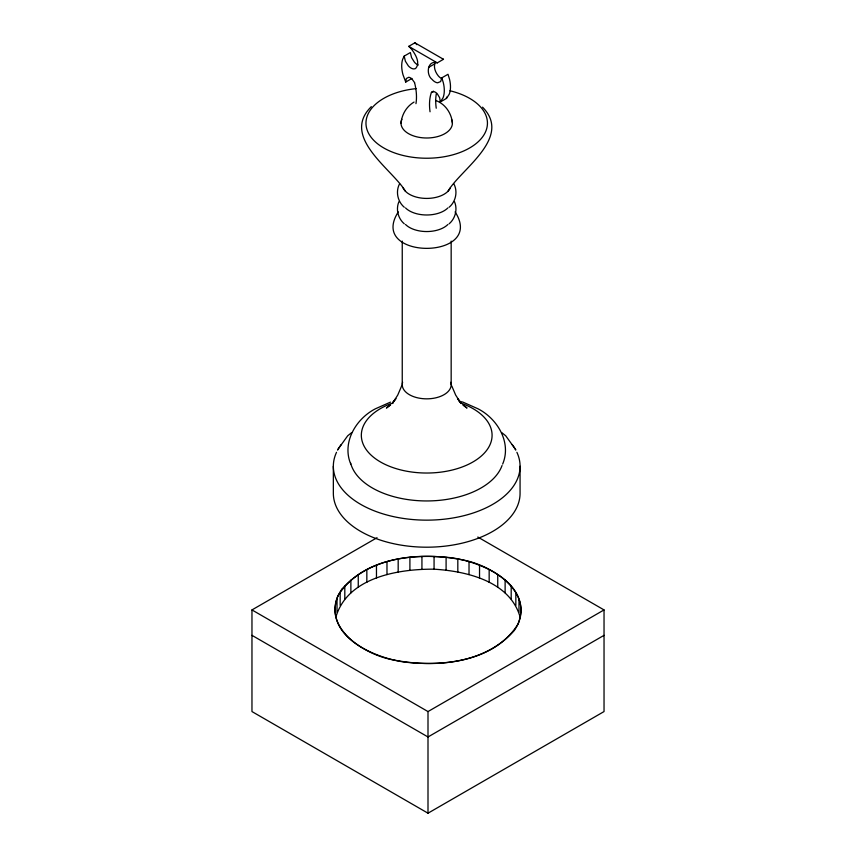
<?xml version="1.0" encoding="UTF-8"?>
<svg xmlns="http://www.w3.org/2000/svg" width="856" height="856" viewBox="0 0 856 856"><rect width="100%" height="100%" fill="white"/><g stroke="black" fill="none" stroke-linecap="round" stroke-linejoin="round"><path stroke-width="1.28" d="M418.306 65.013A9.191 5.307 60 0 1 414.507 62.285L411.565 57.641L410.366 52.548L404.192 56.122L405.38 61.215L408.333 65.859A9.191 5.307 60 0 0 413.951 68.94L415.556 68.555C420.724 62.927 415.449 54.41 411.65 49.295A15.857 9.149 60 0 0 408.729 46.363L414.903 42.8L443.472 59.289L437.288 62.863C427.465 59.588 425.625 74.536 432.055 79.383A9.191 5.307 60 0 0 437.684 82.797L440.637 81.566L441.824 77.843L447.998 74.279L449.518 79.191A28.398 16.392 60 0 1 449.218 94.267L446.468 98.429L440.284 101.992L439.706 97.83L437.32 93.839A6.688 3.863 60 0 0 434.12 91.71L431.445 92.33A49.851 28.783 60 0 0 430.044 111.783M446.468 98.429L446.511 97.135M435.479 62.007C433.04 66.554 435.244 72.097 438.24 75.82A9.191 5.307 60 0 0 441.996 78.752M401.015 123.168C401.839 114.479 406.461 106.519 414.058 102.067M335.969 616.812C347.729 577.254 398.489 568.908 434.067 569.187C466.552 571.134 509.802 581.32 520.031 616.812M502.654 464.091C511.77 442.509 497.4 418.67 477.969 408.783L462.957 402.138L459.212 401.239M398.907 201.716C395.654 209.313 398.061 218.526 404.289 223.823M401.678 385.885L397.74 395.076L392.358 403.529L395.911 398.586L393.032 402.031M399.591 183.794C395.419 191.519 397.633 201.663 404.289 207.259M404.192 56.122L402.673 59.289A28.398 16.392 60 0 0 402.983 74.707L405.733 82.048L411.907 78.474M398.308 211.881C366.967 260.513 486.454 260.513 455.103 211.881M337.713 449.635L347.718 435.768L351.741 432.569M447.891 191.359C460.646 169.221 512.744 137.656 482.538 107.15M371.344 106.615C340.249 137.024 392.39 169.21 405.519 191.359M440.284 101.992L443.034 97.841A28.398 16.392 60 0 0 443.333 82.764L441.824 77.843M449.122 207.259C455.788 201.663 458.003 191.519 453.819 183.794M449.122 223.823C455.36 218.526 457.757 209.313 454.504 201.716M389.855 405.198L386.409 408.066L390.636 404.888M428.514 67.453L434.688 63.879M431.445 92.33L433.51 91.143M477.798 537.044L604.036 609.921L604.036 711.561L428 813.2L251.964 711.561L251.964 609.921L377.036 537.707M251.964 609.921L428 711.561L604.036 609.921M604.036 635.334L428 736.973L251.964 635.334M390.464 402.138L375.442 408.783C356.021 418.67 341.651 442.509 350.767 464.091M442.466 59.011L443.472 59.289M435.651 100.43C445.206 103.897 451.572 113.163 452.396 123.168M408.729 46.374L437.288 62.863M501.67 432.569L505.703 435.768L515.697 449.635M462.786 404.888L467.012 408.066L463.556 405.198M460.389 402.031L457.511 398.586L461.063 403.529L455.67 395.076L451.743 385.885M414.561 82.583L411.886 78.88A6.688 3.863 60 0 0 408.687 77.308L406.3 78.538L405.733 82.048M520.063 466.242L520.063 493.291A93.358 53.896 0 0 1 426.705 547.198A93.358 53.896 0 0 1 333.348 493.291L333.348 466.242M518.982 599.478L518.982 612.179M515.836 592.716L515.836 605.417M511.193 586.242L511.193 598.943M505.126 580.175L505.126 592.876M497.743 574.611L497.743 587.323M489.161 569.657L489.161 582.369M479.531 565.399L479.531 578.1M469.024 561.9L469.024 574.601M457.821 559.214L457.821 571.915M451.166 241.103L451.166 384.719M446.094 557.406L446.094 570.107M434.067 556.486L434.067 569.187M428 711.561L428 813.2M421.933 556.486L421.933 569.187M409.906 557.406L409.906 570.107M402.245 241.103L402.245 384.719M398.179 559.214L398.179 571.915M386.976 561.9L386.976 574.601M376.469 565.399L376.469 578.1M366.839 569.657L366.839 582.369M358.257 574.611L358.257 587.323M350.874 580.175L350.874 592.876M344.808 586.242L344.808 598.943M340.164 592.716L340.164 605.417M337.018 599.478L337.018 612.179M449.946 90.768A60.733 35.064 0 0 1 472.084 146.472A60.733 35.064 0 0 1 373.676 140.256A60.733 35.064 0 0 1 416.144 88.628M460.614 403.005A65.377 37.75 0 0 1 476.492 459.747A65.377 37.75 0 0 1 376.929 459.747A65.377 37.75 0 0 1 392.797 403.005M450.802 382.268A24.46 14.124 0 0 1 426.705 398.843A24.46 14.124 0 0 1 402.62 382.268M516.885 452.289A93.358 53.896 0 0 1 426.705 520.148A93.358 53.896 0 0 1 336.526 452.289M337.66 450.053A93.358 53.896 0 0 1 341.255 444.531M512.155 444.531A93.358 53.896 0 0 1 515.751 450.053M451.519 119.326A25.691 14.83 0 0 1 426.705 137.998A25.691 14.83 0 0 1 401.892 119.326M450.342 187.956A24.46 14.124 0 0 1 426.705 198.421A24.46 14.124 0 0 1 403.08 187.956M502.044 465.525A76.933 44.416 0 0 1 424.458 500.931A76.933 44.416 0 0 1 350.585 462.978M447.891 207.922A24.46 14.124 0 0 1 405.519 207.922M447.891 224.486A24.46 14.124 0 0 1 405.519 224.486M414.55 82.572A49.851 28.783 60 0 1 415.963 103.662M436.228 108.22A49.851 28.783 60 0 1 436.335 93.668M414.903 42.8A15.857 9.149 60 0 1 416.883 44.662M337.82 595.979C323.151 635.612 372.767 657.376 403.839 661.988C444.018 666.738 494.8 661.367 518.18 623.874C532.849 584.241 483.233 562.478 452.161 557.866C411.982 553.115 361.2 558.487 337.82 595.979M341.747 589.303C317.95 624.42 361.714 653.845 392.273 659.719C433.853 668.097 484.56 664.363 514.253 630.551C538.05 595.434 494.286 566.009 463.727 560.124C422.147 551.756 371.44 555.49 341.747 589.303"/></g></svg>
